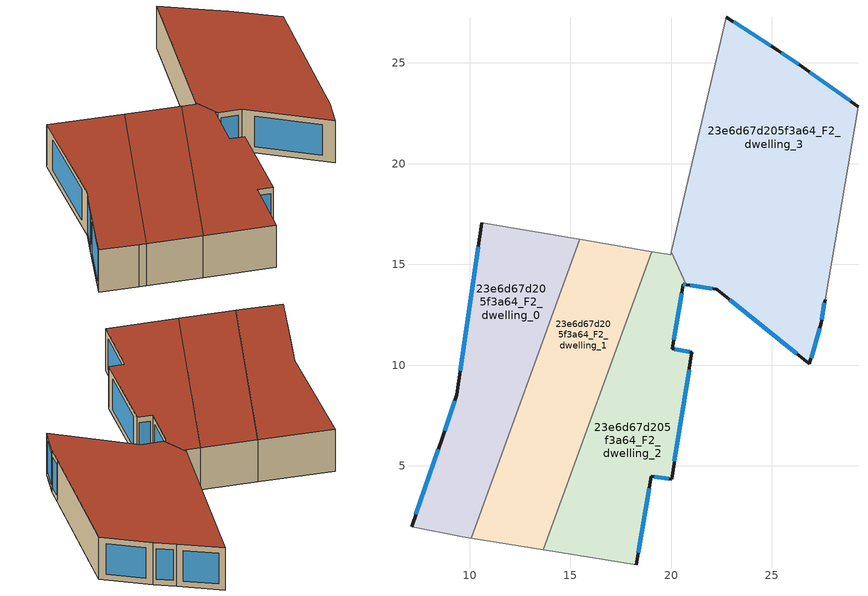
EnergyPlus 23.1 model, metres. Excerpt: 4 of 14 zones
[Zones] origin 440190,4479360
23e6d67d205f3a64_F2_dwelling_0
 floor to 23e6d67d205f3a64_F1_dwelling_1 (EU_floor_Construction): 15.47,16.24 12.03,6.77 7.81,3.97 8.66,6.45 9.37,8.53 10.6,17.07 z6
 floor to 23e6d67d205f3a64_F1_dwelling_4 (EU_floor_Construction): 12.03,6.77 10.08,1.41 9.64,1.48 7.12,1.98 7.81,3.97 z6
 wall outside (EU_wall_Construction): 10.6,17.07 9.37,8.53 8.66,6.45 7.12,1.98 z6:9
 wall adiabatic (EU_wall_Construction): 15.47,16.24 10.6,17.07 / 7.12,1.98 9.64,1.48 10.08,1.41 z6:9
 wall to 23e6d67d205f3a64_F2_dwelling_1 (EU_wall_Construction): 10.08,1.41 15.47,16.24 z6:9
 window (EU_Window_Construction): 9.28,8.24 8.76,6.74 / 10.43,15.88 9.54,9.72 / 8.45,5.83 7.33,2.6 z6.42:8.58
 roof outside (EU_roof_Construction): 10.08,1.41 15.47,16.24 10.6,17.07 9.37,8.53 8.66,6.45 7.12,1.98 9.64,1.48 z9
23e6d67d205f3a64_F2_dwelling_1
 floor to 23e6d67d205f3a64_F1_dwelling_4 (EU_floor_Construction): 13.41,7.68 15.18,5.01 13.66,0.83 10.08,1.41 12.03,6.77 z6
 floor to 23e6d67d205f3a64_F1_dwelling_1 (EU_floor_Construction): 19.03,15.63 17.01,10.07 12.03,6.77 15.47,16.24 z6
 floor to 23e6d67d205f3a64_F1_dwelling_3 (EU_floor_Construction): 17.01,10.07 15.18,5.01 13.41,7.68 z6
 wall to 23e6d67d205f3a64_F2_dwelling_2 (EU_wall_Construction): 13.66,0.83 19.03,15.63 z6:9
 wall adiabatic (EU_wall_Construction): 10.08,1.41 13.66,0.83 / 19.03,15.63 15.47,16.24 z6:9
 roof outside (EU_roof_Construction): 13.66,0.83 19.03,15.63 15.47,16.24 10.08,1.41 z9
23e6d67d205f3a64_F2_dwelling_2
 floor to 23e6d67d205f3a64_F1_dwelling_2 (EU_floor_Construction): 20.52,14.48 20.42,14.5 20.49,14.55 20.67,14.15 20.47,14.18 z6
 floor to 23e6d67d205f3a64_F1_dwelling_3 (EU_floor_Construction): 20.3,12.25 20.06,10.81 21.03,10.64 20.02,4.35 19.02,4.49 18.3,0.3 15.18,5.01 17.01,10.07 z6
 floor to 23e6d67d205f3a64_F1_dwelling_4 (EU_floor_Construction): 15.18,5.01 18.3,0.3 18.27,0.09 13.66,0.83 z6
 floor to 23e6d67d205f3a64_F1_dwelling_1 (EU_floor_Construction): 20.08,15.46 20.49,14.55 20.42,14.5 20.52,14.48 20.47,14.18 20.67,14.15 20.74,13.99 20.59,14.01 20.3,12.25 17.01,10.07 19.03,15.63 19.98,15.47 z6
 wall outside (EU_wall_Construction): 18.27,0.09 19.02,4.49 20.02,4.35 21.03,10.64 20.06,10.81 20.59,14.01 20.74,13.99 z6:9
 wall adiabatic (EU_wall_Construction): 13.66,0.83 18.27,0.09 / 20.01,15.62 19.98,15.47 19.03,15.63 z6:9
 wall to 23e6d67d205f3a64_F2_dwelling_3 (EU_wall_Construction): 20.74,13.99 20.01,15.62 z6:9
 window (EU_Window_Construction): 20.9,10.66 20.19,10.79 / 20.16,5.22 20.89,9.76 / 19.16,4.47 19.88,4.37 / 18.37,0.7 18.91,3.88 / 20.61,14.01 20.72,13.99 / 20.13,11.25 20.52,13.57 z6.42:8.58
 roof outside (EU_roof_Construction): 18.27,0.09 19.02,4.49 20.02,4.35 21.03,10.64 20.06,10.81 20.59,14.01 20.74,13.99 20.01,15.62 19.98,15.47 19.03,15.63 13.66,0.83 z9
23e6d67d205f3a64_F2_dwelling_3
 floor to 23e6d67d205f3a64_F1_dwelling_0 (EU_floor_Construction): 26.5,24.82 29.28,22.84 28.91,20.66 20.98,15.41 20.96,15.31 20.08,15.46 20.01,15.62 22.75,27.27 25.29,25.62 z6
 floor to 23e6d67d205f3a64_F1_dwelling_2 (EU_floor_Construction): 28.91,20.66 27.64,13.25 27.45,12.11 26.87,10.07 22.26,13.76 20.74,13.99 20.77,14.14 20.67,14.15 20.49,14.55 20.53,14.58 20.6,14.98 20.94,15.21 20.98,15.41 z6
 floor to 23e6d67d205f3a64_F1_dwelling_1 (EU_floor_Construction): 20.96,15.3 20.94,15.21 20.6,14.98 20.53,14.58 20.49,14.55 20.09,15.45 z6
 wall outside (EU_wall_Construction): 29.28,22.84 26.5,24.82 25.29,25.62 22.75,27.27 / 20.74,13.99 22.26,13.76 26.87,10.07 27.45,12.11 27.64,13.25 z6:9
 wall adiabatic (EU_wall_Construction): 27.64,13.25 29.28,22.84 / 22.75,27.27 20.01,15.62 z6:9
 window (EU_Window_Construction): 24.94,25.85 23.1,27.04 / 26.34,24.93 25.46,25.51 / 28.89,23.11 26.89,24.55 / 27.48,12.26 27.62,13.09 / 26.95,10.35 27.37,11.82 / 22.9,13.24 26.23,10.58 / 20.95,13.96 22.05,13.79 z6.42:8.58
 roof outside (EU_roof_Construction): 26.87,10.07 27.45,12.11 27.64,13.25 29.28,22.84 26.5,24.82 25.29,25.62 22.75,27.27 20.01,15.62 20.74,13.99 22.26,13.76 z9
[Building]
EU S2 Campaign: North Axis=0; Terrain=City; Solar Distribution=FullExterior
[Site:Location]
Madrid: Latitude=40.5; Longitude=-3.5; Time Zone=1; Elevation=609
[SizingPeriod:WeatherFileDays]
AnnualSizingPeriod: Begin Month=1; Begin Day of Month=1; End Month=12; End Day of Month=31; Day of Week for Start Day=Monday; Use Weather File Daylight Saving Period=No; Use Weather File Rain and Snow Indicators=No
[MATERIAL]
EU_InternalMass_Material: Roughness=MediumRough; Thickness=0.1; Conductivity=1; Density=1800; Specific Heat=900; Thermal Absorptance=0.9; Solar Absorptance=0.7; Visible Absorptance=0.7
[MATERIAL:NOMASS] Roughness=MediumRough; Thermal Absorptance=0.9; Solar Absorptance=0.7; Visible Absorptance=0.7
Name | Thermal Resistance
EU_wall_NoMass | 1.60022
EU_roof_NoMass | 1.57597
EU_floor_NoMass | 0.470652
[WINDOWMATERIAL:SIMPLEGLAZINGSYSTEM]
EU_Window_SimpleGlazing: UFactor=3.28802; Solar Heat Gain Coefficient=0.85; Visible Transmittance=0.85
[CONSTRUCTION]
EU_wall_Construction: EU_wall_NoMass
EU_roof_Construction: EU_roof_NoMass
EU_floor_Construction: EU_floor_NoMass
EU_Window_Construction: EU_Window_SimpleGlazing
EU_InternalMass_Construction: EU_InternalMass_Material
[ZONE] Type=1; Multiplier=1; Ceiling Height=autocalculate; Floor Area=autocalculate; Part of Total Floor Area=Yes
Name | Volume
23e6d67d205f3a64_F2_dwelling_0 | 168.283
23e6d67d205f3a64_F2_dwelling_1 | 168.317
23e6d67d205f3a64_F2_dwelling_2 | 168.408
23e6d67d205f3a64_F2_dwelling_3 | 292.377
[INTERNALMASS] Construction=EU_InternalMass_Construction
Name | Zone or ZoneList | Surface Area
23e6d67d205f3a64_F2_dwelling_0_EU_InternalMass | 23e6d67d205f3a64_F2_dwelling_0 | 56.0943
23e6d67d205f3a64_F2_dwelling_1_EU_InternalMass | 23e6d67d205f3a64_F2_dwelling_1 | 56.1056
23e6d67d205f3a64_F2_dwelling_2_EU_InternalMass | 23e6d67d205f3a64_F2_dwelling_2 | 56.1362
23e6d67d205f3a64_F2_dwelling_3_EU_InternalMass | 23e6d67d205f3a64_F2_dwelling_3 | 97.4585
[OTHEREQUIPMENT] Fuel Type=Electricity; Design Level Calculation Method=Watts/Area; Power per Zone Floor Area=1; Fraction Latent=0; Fraction Radiant=0; Fraction Lost=0; Carbon Dioxide Generation Rate=0; EndUse Subcategory=EU_Step8_InternalGains
Name | Zone or ZoneList or Space or SpaceList | Schedule
EU_Step8_InternalGain_23e6d67d205f3a64_F2_dwelling_0_f000 | 23e6d67d205f3a64_F2_dwelling_0 | EU_Step8_GainSchedule_23e6d67d205f3a64_F2_dwelling_0_f000
EU_Step8_InternalGain_23e6d67d205f3a64_F2_dwelling_1_f000 | 23e6d67d205f3a64_F2_dwelling_1 | EU_Step8_GainSchedule_23e6d67d205f3a64_F2_dwelling_1_f000
EU_Step8_InternalGain_23e6d67d205f3a64_F2_dwelling_2_f000 | 23e6d67d205f3a64_F2_dwelling_2 | EU_Step8_GainSchedule_23e6d67d205f3a64_F2_dwelling_2_f000
EU_Step8_InternalGain_23e6d67d205f3a64_F2_dwelling_3_f000 | 23e6d67d205f3a64_F2_dwelling_3 | EU_Step8_GainSchedule_23e6d67d205f3a64_F2_dwelling_3_f000
[ZONEVENTILATION:DESIGNFLOWRATE] Schedule=EU_AlwaysOn; Design Flow Rate Calculation Method=AirChanges/Hour; Air Changes per Hour=0.480704; Ventilation Type=Natural; Fan Pressure Rise=0; Fan Total Efficiency=1; Constant Term Coefficient=1; Temperature Term Coefficient=0; Velocity Term Coefficient=0; Velocity Squared Term Coefficient=0; Minimum Indoor Temperature=-100; Maximum Indoor Temperature=100; Delta Temperature=-100; Minimum Outdoor Temperature=-100; Maximum Outdoor Temperature=100; Maximum Wind Speed=40
Name | Zone or ZoneList or Space or SpaceList
EU_ConstantAir_23e6d67d205f3a64_F2_dwelling_0 | 23e6d67d205f3a64_F2_dwelling_0
EU_ConstantAir_23e6d67d205f3a64_F2_dwelling_1 | 23e6d67d205f3a64_F2_dwelling_1
EU_ConstantAir_23e6d67d205f3a64_F2_dwelling_2 | 23e6d67d205f3a64_F2_dwelling_2
EU_ConstantAir_23e6d67d205f3a64_F2_dwelling_3 | 23e6d67d205f3a64_F2_dwelling_3
[HVACTEMPLATE:ZONE:IDEALLOADSAIRSYSTEM] System Availability Schedule=EU_AlwaysOn; Maximum Heating Supply Air Temperature=50; Minimum Cooling Supply Air Temperature=13; Maximum Heating Supply Air Humidity Ratio=0.0156; Minimum Cooling Supply Air Humidity Ratio=0.0077; Heating Limit=NoLimit; Cooling Limit=NoLimit; Heating Availability Schedule=EU_AlwaysOn; Cooling Availability Schedule=EU_CoolingOff; Dehumidification Control Type=ConstantSensibleHeatRatio; Cooling Sensible Heat Ratio=0.7; Dehumidification Setpoint=60; Humidification Control Type=None; Humidification Setpoint=30; Outdoor Air Method=None; Outdoor Air Flow Rate per Person=0.00944; Outdoor Air Flow Rate per Zone Floor Area=0; Outdoor Air Flow Rate per Zone=0; Demand Controlled Ventilation Type=None; Outdoor Air Economizer Type=NoEconomizer; Heat Recovery Type=None; Sensible Heat Recovery Effectiveness=0.7; Latent Heat Recovery Effectiveness=0.65
Name | Template Thermostat
23e6d67d205f3a64_F2_dwelling_0 | EU_HeatOnly_23e6d67d205f3a64_F2_dwelling_0
23e6d67d205f3a64_F2_dwelling_1 | EU_HeatOnly_23e6d67d205f3a64_F2_dwelling_1
23e6d67d205f3a64_F2_dwelling_2 | EU_HeatOnly_23e6d67d205f3a64_F2_dwelling_2
23e6d67d205f3a64_F2_dwelling_3 | EU_HeatOnly_23e6d67d205f3a64_F2_dwelling_3
[SIZING:ZONE] Zone Cooling Design Supply Air Temperature Input Method=SupplyAirTemperature; Zone Cooling Design Supply Air Temperature=13; Zone Heating Design Supply Air Temperature Input Method=SupplyAirTemperature; Zone Heating Design Supply Air Temperature=50; Zone Cooling Design Supply Air Humidity Ratio=0.008; Zone Heating Design Supply Air Humidity Ratio=0.008; Cooling Design Air Flow Method=DesignDay; Cooling Design Air Flow Rate=0; Cooling Minimum Air Flow per Zone Floor Area=0.000762; Cooling Minimum Air Flow=0; Cooling Minimum Air Flow Fraction=0.2; Heating Design Air Flow Method=DesignDay; Heating Design Air Flow Rate=0; Heating Maximum Air Flow per Zone Floor Area=0.002032; Heating Maximum Air Flow=0.141576; Heating Maximum Air Flow Fraction=0.3; Account for Dedicated Outdoor Air System=No; Dedicated Outdoor Air System Control Strategy=NeutralSupplyAir; Dedicated Outdoor Air Low Setpoint Temperature for Design=autosize; Dedicated Outdoor Air High Setpoint Temperature for Design=autosize; Zone Load Sizing Method=Sensible Load Only No Latent Load; Zone Latent Cooling Design Supply Air Humidity Ratio Input Method=HumidityRatioDifference; Zone Cooling Design Supply Air Humidity Ratio Difference=0.005; Zone Latent Heating Design Supply Air Humidity Ratio Input Method=HumidityRatioDifference; Zone Humidification Design Supply Air Humidity Ratio Difference=0.005
23e6d67d205f3a64_F2_dwelling_0; 23e6d67d205f3a64_F2_dwelling_1; 23e6d67d205f3a64_F2_dwelling_2; 23e6d67d205f3a64_F2_dwelling_3
[SCHEDULE:CONSTANT]
Name | Hourly Value
EU_AlwaysOn | 1
EU_CoolingOff | 0
[SCHEDULE:FILE] Column Number=1; Rows to Skip at Top=0; Number of Hours of Data=8760; Column Separator=Comma; Interpolate to Timestep=No; Minutes per Item=60; Adjust Schedule for Daylight Savings=Yes
Name | File
EU_Step8_GainSchedule_23e6d67d205f3a64_F2_dwelling_0_f000 | ../../schedules/23e6d67d205f3a64/23e6d67d205f3a64_F2_dwelling_0_f000_gain.csv
EU_Step8_GainSchedule_23e6d67d205f3a64_F2_dwelling_1_f000 | ../../schedules/23e6d67d205f3a64/23e6d67d205f3a64_F2_dwelling_1_f000_gain.csv
EU_Step8_GainSchedule_23e6d67d205f3a64_F2_dwelling_2_f000 | ../../schedules/23e6d67d205f3a64/23e6d67d205f3a64_F2_dwelling_2_f000_gain.csv
EU_Step8_GainSchedule_23e6d67d205f3a64_F2_dwelling_3_f000 | ../../schedules/23e6d67d205f3a64/23e6d67d205f3a64_F2_dwelling_3_f000_gain.csv
